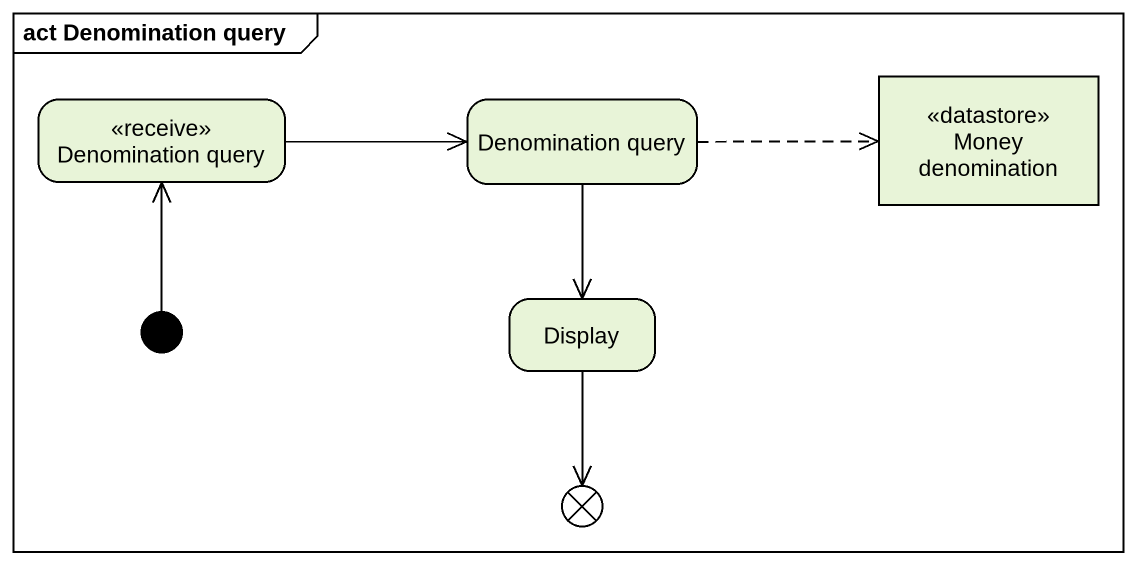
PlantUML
@startuml
mainframe act Denomination query
hide empty description
state "Denomination query" as Denomination_query <<receive>>
state "Denomination query" as Denomination_query_2
state "Money denomination" as Money_denomination <<datastore>>
state Display
state flowfinal1 <<end>>
[*] -up-> Denomination_query
Denomination_query -right-> Denomination_query_2
Denomination_query_2 -right[dashed]-> Money_denomination
Denomination_query_2 --> Display
Display --> flowfinal1
@enduml
